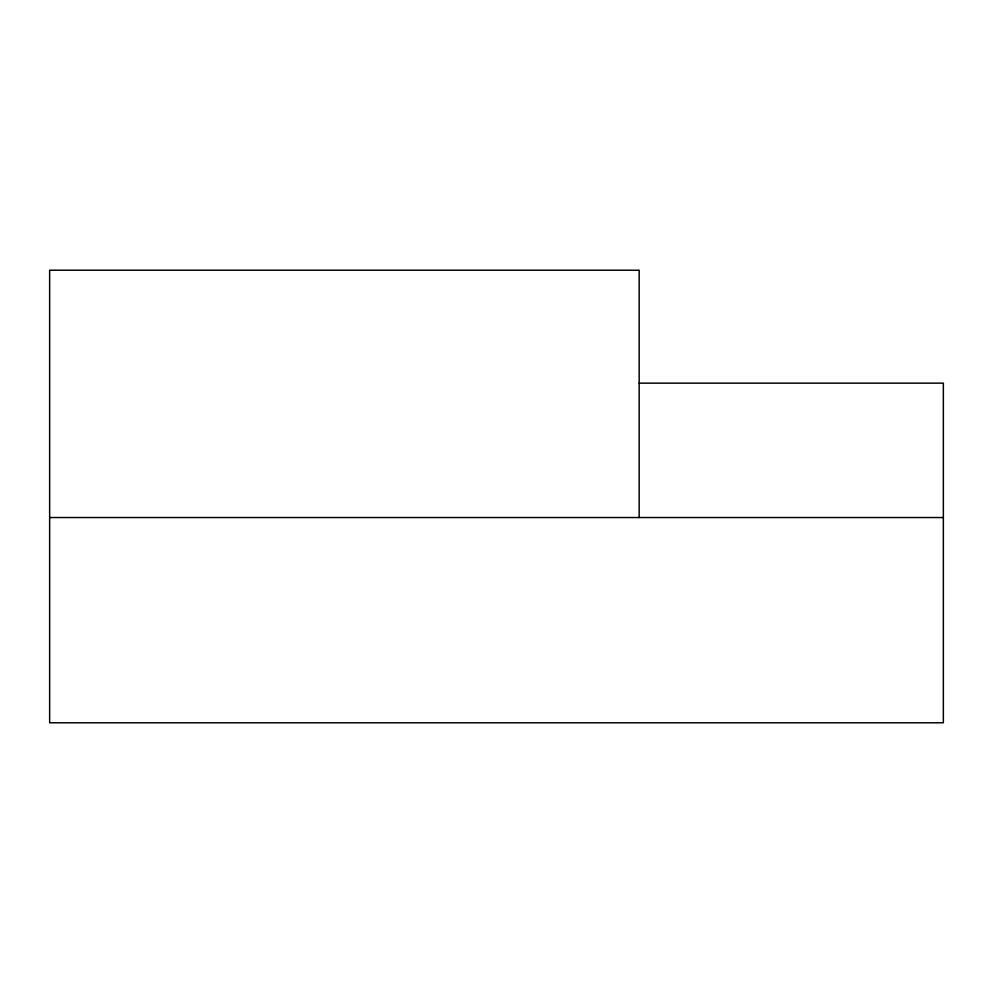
<?xml version="1.0" encoding="UTF-8"?>
<svg xmlns="http://www.w3.org/2000/svg" width="993" height="993" viewBox="0 0 993 993"><rect width="100%" height="100%" fill="white"/><g stroke="black" fill="none" stroke-linecap="round" stroke-linejoin="round"><path stroke-width="1.49" d="M639.169 383.149L943.35 383.149L943.35 722.792L49.65 722.792L49.65 270.208L639.169 270.208L639.169 517.539M49.65 517.539L943.35 517.539"/></g></svg>
